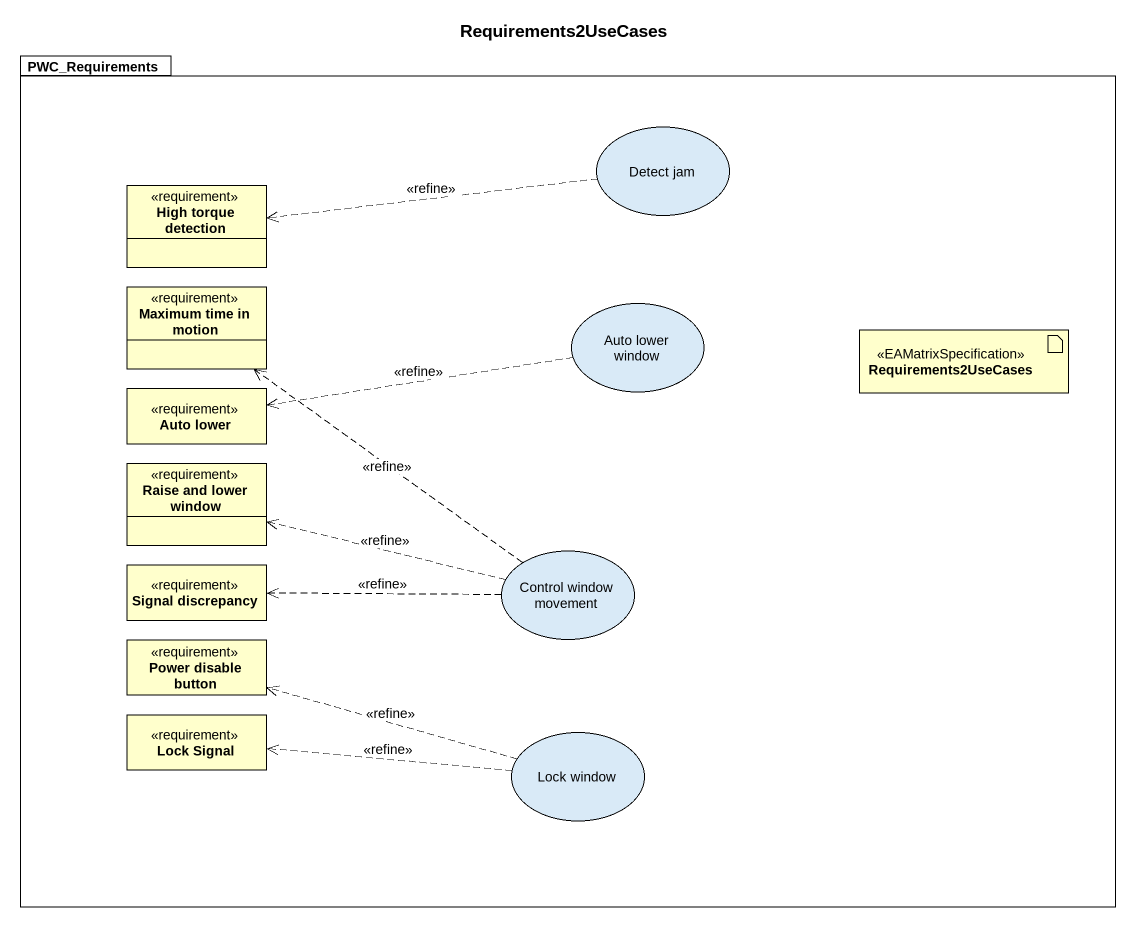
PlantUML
@startuml
title Requirements2UseCases
allowmixing
hide circle
hide empty members
package PWC_Requirements {
  usecase "Detect jam" as Detect_jam
  class "High torque detection" as High_torque_detection <<requirement>>
  class "Maximum time in motion" as Maximum_time_in_motion <<requirement>>
  usecase "Auto lower window" as Auto_lower_window
  artifact Requirements2UseCases <<EAMatrixSpecification>>
  class "Auto lower" as Auto_lower <<requirement>>
  class "Raise and lower window" as Raise_and_lower_window <<requirement>>
  class "Signal discrepancy" as Signal_discrepancy <<requirement>>
  usecase "Control window movement" as Control_window_movement
  class "Power disable button" as Power_disable_button <<requirement>>
  class "Lock Signal" as Lock_Signal <<requirement>>
  usecase "Lock window" as Lock_window
}
Detect_jam .left.> High_torque_detection : <<refine>>
Auto_lower_window .left.> Auto_lower : <<refine>>
Control_window_movement .up.> Maximum_time_in_motion : <<refine>>
Control_window_movement .left.> Raise_and_lower_window : <<refine>>
Control_window_movement .left.> Signal_discrepancy : <<refine>>
Lock_window .left.> Power_disable_button : <<refine>>
Lock_window .left.> Lock_Signal : <<refine>>
@enduml
